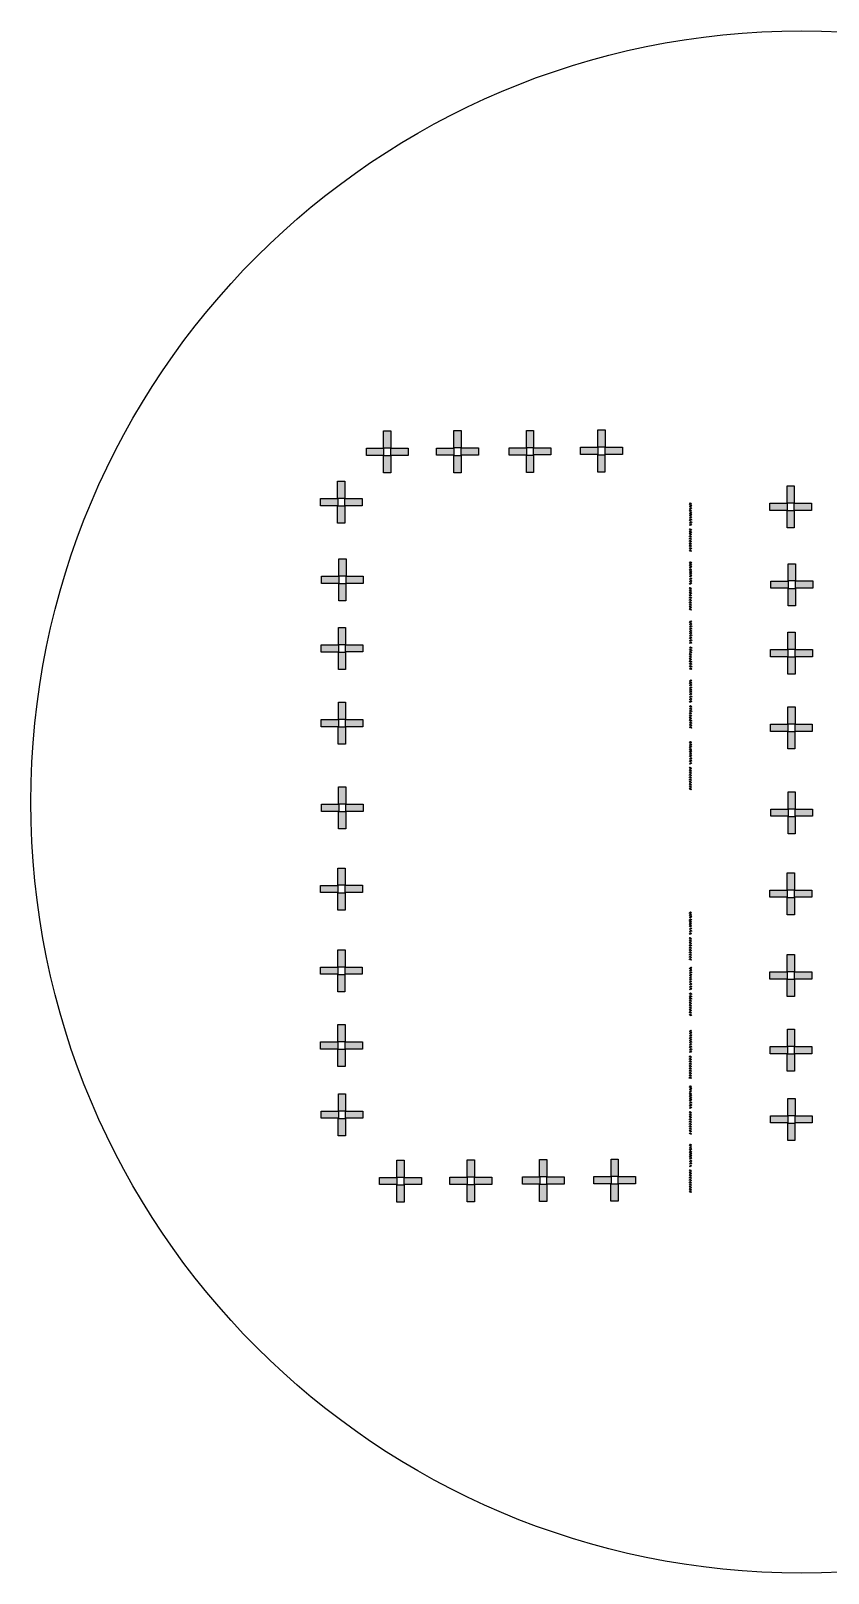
# Model space of a CAD drawing. Header units: inches. Extents: x 14.9 to 91.1, y 19.1 to 95.3.
# Drawn here: x 14.9 to 54.3, y 19.1 to 95.3 of the extents above; entities that cross this region are included whole.
import ezdxf

# ---------------------------------------------------------------- set-up
doc = ezdxf.new("R2010")
doc.units = ezdxf.units.IN
doc.header["$MEASUREMENT"] = 0

msp = doc.modelspace()

# ---------------------------------------------------------------- hatches: boundary and pattern name
h = msp.add_hatch(color=5)
h.dxf.hatch_style = 1
h.paths.add_polyline_path([(30.38, 73.055), (30.023, 73.055), (30.023, 72.199), (30.38, 72.199)])
h.paths.add_polyline_path([(31.236, 72.199), (30.38, 72.199), (30.38, 71.841), (31.236, 71.841)])
h.paths.add_polyline_path([(30.024, 72.198), (29.168, 72.198), (29.168, 71.84), (30.024, 71.84)])
h.paths.add_polyline_path([(30.378, 71.835), (30.021, 71.835), (30.021, 70.979), (30.378, 70.979)])
h.paths.add_polyline_path([(30.437, 69.212), (30.079, 69.212), (30.079, 68.356), (30.437, 68.356)])
h.paths.add_polyline_path([(30.08, 68.355), (29.225, 68.355), (29.225, 67.997), (30.08, 67.997)])
h.paths.add_polyline_path([(30.434, 67.992), (30.077, 67.992), (30.077, 67.136), (30.434, 67.136)])
h.paths.add_polyline_path([(31.292, 68.356), (30.436, 68.356), (30.436, 67.998), (31.292, 67.998)])
h.paths.add_polyline_path([(30.419, 65.83), (30.062, 65.83), (30.062, 64.974), (30.419, 64.974)])
h.paths.add_polyline_path([(30.063, 64.973), (29.207, 64.973), (29.207, 64.615), (30.063, 64.615)])
h.paths.add_polyline_path([(30.417, 64.609), (30.059, 64.609), (30.059, 63.754), (30.417, 63.754)])
h.paths.add_polyline_path([(31.275, 64.974), (30.419, 64.974), (30.419, 64.616), (31.275, 64.616)])
h.paths.add_polyline_path([(30.415, 62.138), (30.058, 62.138), (30.058, 61.282), (30.415, 61.282)])
h.paths.add_polyline_path([(30.059, 61.281), (29.203, 61.281), (29.203, 60.923), (30.059, 60.923)])
h.paths.add_polyline_path([(30.413, 60.918), (30.055, 60.918), (30.055, 60.062), (30.413, 60.062)])
h.paths.add_polyline_path([(31.271, 61.282), (30.415, 61.282), (30.415, 60.925), (31.271, 60.925)])
h.paths.add_polyline_path([(30.43, 57.947), (30.073, 57.947), (30.073, 57.091), (30.43, 57.091)])
h.paths.add_polyline_path([(30.074, 57.09), (29.218, 57.09), (29.218, 56.733), (30.074, 56.733)])
h.paths.add_polyline_path([(30.428, 56.727), (30.07, 56.727), (30.07, 55.871), (30.428, 55.871)])
h.paths.add_polyline_path([(31.286, 57.091), (30.43, 57.091), (30.43, 56.734), (31.286, 56.734)])
h.paths.add_polyline_path([(30.389, 53.943), (30.032, 53.943), (30.032, 53.087), (30.389, 53.087)])
h.paths.add_polyline_path([(30.033, 53.086), (29.177, 53.086), (29.177, 52.729), (30.033, 52.729)])
h.paths.add_polyline_path([(30.387, 52.723), (30.029, 52.723), (30.029, 51.867), (30.387, 51.867)])
h.paths.add_polyline_path([(31.245, 53.087), (30.389, 53.087), (30.389, 52.73), (31.245, 52.73)])
h.paths.add_polyline_path([(30.388, 49.905), (30.031, 49.905), (30.031, 49.049), (30.388, 49.049)])
h.paths.add_polyline_path([(30.032, 49.048), (29.176, 49.048), (29.176, 48.69), (30.032, 48.69)])
h.paths.add_polyline_path([(30.386, 48.685), (30.028, 48.685), (30.028, 47.829), (30.386, 47.829)])
h.paths.add_polyline_path([(31.243, 49.049), (30.388, 49.049), (30.388, 48.692), (31.243, 48.692)])
h.paths.add_polyline_path([(30.395, 46.207), (30.037, 46.207), (30.037, 45.351), (30.395, 45.351)])
h.paths.add_polyline_path([(30.038, 45.35), (29.183, 45.35), (29.183, 44.992), (30.038, 44.992)])
h.paths.add_polyline_path([(30.392, 44.987), (30.035, 44.987), (30.035, 44.131), (30.392, 44.131)])
h.paths.add_polyline_path([(31.25, 45.351), (30.394, 45.351), (30.394, 44.993), (31.25, 44.993)])
h.paths.add_polyline_path([(30.415, 42.792), (30.058, 42.792), (30.058, 41.936), (30.415, 41.936)])
h.paths.add_polyline_path([(30.059, 41.935), (29.203, 41.935), (29.203, 41.578), (30.059, 41.578)])
h.paths.add_polyline_path([(30.413, 41.572), (30.056, 41.572), (30.056, 40.716), (30.413, 40.716)])
h.paths.add_polyline_path([(31.271, 41.936), (30.415, 41.936), (30.415, 41.579), (31.271, 41.579)])
h.paths.add_polyline_path([(33.308, 39.514), (32.951, 39.514), (32.951, 38.658), (33.308, 38.658)])
h.paths.add_polyline_path([(32.952, 38.657), (32.096, 38.657), (32.096, 38.299), (32.952, 38.299)])
h.paths.add_polyline_path([(33.306, 38.294), (32.948, 38.294), (32.948, 37.438), (33.306, 37.438)])
h.paths.add_polyline_path([(34.163, 38.658), (33.308, 38.658), (33.308, 38.301), (34.163, 38.301)])
h.paths.add_polyline_path([(36.784, 39.525), (36.427, 39.525), (36.427, 38.67), (36.784, 38.67)])
h.paths.add_polyline_path([(36.428, 38.668), (35.572, 38.668), (35.572, 38.311), (36.428, 38.311)])
h.paths.add_polyline_path([(36.782, 38.305), (36.424, 38.305), (36.424, 37.449), (36.782, 37.449)])
h.paths.add_polyline_path([(37.64, 38.669), (36.784, 38.669), (36.784, 38.312), (37.64, 38.312)])
h.paths.add_polyline_path([(40.366, 39.536), (40.009, 39.536), (40.009, 38.68), (40.366, 38.68)])
h.paths.add_polyline_path([(40.364, 38.316), (40.006, 38.316), (40.006, 37.46), (40.364, 37.46)])
h.paths.add_polyline_path([(41.222, 38.68), (40.366, 38.68), (40.366, 38.323), (41.222, 38.323)])
h.paths.add_polyline_path([(40.01, 38.679), (39.154, 38.679), (39.154, 38.321), (40.01, 38.321)])
h.paths.add_polyline_path([(43.895, 39.558), (43.538, 39.558), (43.538, 38.702), (43.895, 38.702)])
h.paths.add_polyline_path([(43.539, 38.701), (42.683, 38.701), (42.683, 38.344), (43.539, 38.344)])
h.paths.add_polyline_path([(43.893, 38.338), (43.535, 38.338), (43.535, 37.482), (43.893, 37.482)])
h.paths.add_polyline_path([(44.751, 38.702), (43.895, 38.702), (43.895, 38.345), (44.751, 38.345)])
h.paths.add_polyline_path([(52.632, 42.559), (52.275, 42.559), (52.275, 41.703), (52.632, 41.703)])
h.paths.add_polyline_path([(52.276, 41.702), (51.42, 41.702), (51.42, 41.345), (52.276, 41.345)])
h.paths.add_polyline_path([(52.63, 41.339), (52.273, 41.339), (52.273, 40.483), (52.63, 40.483)])
h.paths.add_polyline_path([(53.488, 41.703), (52.632, 41.703), (52.632, 41.346), (53.488, 41.346)])
h.paths.add_polyline_path([(52.612, 45.974), (52.254, 45.974), (52.254, 45.118), (52.612, 45.118)])
h.paths.add_polyline_path([(52.609, 44.754), (52.252, 44.754), (52.252, 43.898), (52.609, 43.898)])
h.paths.add_polyline_path([(53.467, 45.118), (52.611, 45.118), (52.611, 44.761), (53.467, 44.761)])
h.paths.add_polyline_path([(52.255, 45.117), (51.4, 45.117), (51.4, 44.759), (52.255, 44.759)])
h.paths.add_polyline_path([(52.605, 49.672), (52.248, 49.672), (52.248, 48.816), (52.605, 48.816)])
h.paths.add_polyline_path([(52.603, 48.452), (52.245, 48.452), (52.245, 47.596), (52.603, 47.596)])
h.paths.add_polyline_path([(52.249, 48.815), (51.393, 48.815), (51.393, 48.458), (52.249, 48.458)])
h.paths.add_polyline_path([(53.46, 48.816), (52.605, 48.816), (52.605, 48.459), (53.46, 48.459)])
h.paths.add_polyline_path([(52.606, 53.71), (52.249, 53.71), (52.249, 52.854), (52.606, 52.854)])
h.paths.add_polyline_path([(52.604, 52.49), (52.246, 52.49), (52.246, 51.634), (52.604, 51.634)])
h.paths.add_polyline_path([(52.25, 52.853), (51.394, 52.853), (51.394, 52.496), (52.25, 52.496)])
h.paths.add_polyline_path([(53.462, 52.854), (52.606, 52.854), (52.606, 52.497), (53.462, 52.497)])
h.paths.add_polyline_path([(52.647, 57.714), (52.29, 57.714), (52.29, 56.858), (52.647, 56.858)])
h.paths.add_polyline_path([(52.645, 56.494), (52.287, 56.494), (52.287, 55.638), (52.645, 55.638)])
h.paths.add_polyline_path([(52.291, 56.857), (51.435, 56.857), (51.435, 56.5), (52.291, 56.5)])
h.paths.add_polyline_path([(53.503, 56.858), (52.647, 56.858), (52.647, 56.501), (53.503, 56.501)])
h.paths.add_polyline_path([(52.632, 61.905), (52.275, 61.905), (52.275, 61.049), (52.632, 61.049)])
h.paths.add_polyline_path([(52.63, 60.685), (52.272, 60.685), (52.272, 59.829), (52.63, 59.829)])
h.paths.add_polyline_path([(52.276, 61.048), (51.42, 61.048), (51.42, 60.691), (52.276, 60.691)])
h.paths.add_polyline_path([(53.488, 61.049), (52.632, 61.049), (52.632, 60.692), (53.488, 60.692)])
h.paths.add_polyline_path([(52.636, 65.597), (52.279, 65.597), (52.279, 64.741), (52.636, 64.741)])
h.paths.add_polyline_path([(52.634, 64.377), (52.276, 64.377), (52.276, 63.521), (52.634, 63.521)])
h.paths.add_polyline_path([(52.28, 64.74), (51.424, 64.74), (51.424, 64.382), (52.28, 64.382)])
h.paths.add_polyline_path([(53.492, 64.741), (52.636, 64.741), (52.636, 64.383), (53.492, 64.383)])
h.paths.add_polyline_path([(52.654, 68.979), (52.296, 68.979), (52.296, 68.123), (52.654, 68.123)])
h.paths.add_polyline_path([(52.297, 68.122), (51.442, 68.122), (51.442, 67.764), (52.297, 67.764)])
h.paths.add_polyline_path([(52.651, 67.759), (52.294, 67.759), (52.294, 66.903), (52.651, 66.903)])
h.paths.add_polyline_path([(53.509, 68.123), (52.653, 68.123), (52.653, 67.765), (53.509, 67.765)])
h.paths.add_polyline_path([(52.597, 72.822), (52.24, 72.822), (52.24, 71.966), (52.597, 71.966)])
h.paths.add_polyline_path([(52.241, 71.965), (51.385, 71.965), (51.385, 71.607), (52.241, 71.607)])
h.paths.add_polyline_path([(52.595, 71.602), (52.238, 71.602), (52.238, 70.746), (52.595, 70.746)])
h.paths.add_polyline_path([(53.453, 71.966), (52.597, 71.966), (52.597, 71.608), (53.453, 71.608)])
h.paths.add_polyline_path([(43.24, 75.584), (42.883, 75.584), (42.883, 74.728), (43.24, 74.728)])
h.paths.add_polyline_path([(42.884, 74.727), (42.028, 74.727), (42.028, 74.369), (42.884, 74.369)])
h.paths.add_polyline_path([(43.238, 74.364), (42.88, 74.364), (42.88, 73.508), (43.238, 73.508)])
h.paths.add_polyline_path([(44.096, 74.728), (43.24, 74.728), (43.24, 74.371), (44.096, 74.371)])
h.paths.add_polyline_path([(39.711, 75.562), (39.354, 75.562), (39.354, 74.706), (39.711, 74.706)])
h.paths.add_polyline_path([(39.355, 74.705), (38.499, 74.705), (38.499, 74.347), (39.355, 74.347)])
h.paths.add_polyline_path([(39.709, 74.342), (39.351, 74.342), (39.351, 73.486), (39.709, 73.486)])
h.paths.add_polyline_path([(40.567, 74.706), (39.711, 74.706), (39.711, 74.349), (40.567, 74.349)])
h.paths.add_polyline_path([(36.129, 75.551), (35.772, 75.551), (35.772, 74.695), (36.129, 74.695)])
h.paths.add_polyline_path([(35.773, 74.694), (34.917, 74.694), (34.917, 74.337), (35.773, 74.337)])
h.paths.add_polyline_path([(36.127, 74.331), (35.769, 74.331), (35.769, 73.475), (36.127, 73.475)])
h.paths.add_polyline_path([(36.985, 74.695), (36.129, 74.695), (36.129, 74.338), (36.985, 74.338)])
h.paths.add_polyline_path([(32.653, 75.54), (32.296, 75.54), (32.296, 74.684), (32.653, 74.684)])
h.paths.add_polyline_path([(32.297, 74.683), (31.441, 74.683), (31.441, 74.325), (32.297, 74.325)])
h.paths.add_polyline_path([(32.651, 74.32), (32.293, 74.32), (32.293, 73.464), (32.651, 73.464)])
h.paths.add_polyline_path([(33.509, 74.684), (32.653, 74.684), (32.653, 74.326), (33.509, 74.326)])

# ---------------------------------------------------------------- linework, layer by layer
for points in [[(32.296, 75.54), (32.653, 75.54), (32.653, 74.684), (32.296, 74.684)], [(35.772, 75.551), (36.129, 75.551), (36.129, 74.695), (35.772, 74.695)], [(39.354, 75.562), (39.711, 75.562), (39.711, 74.706), (39.354, 74.706)], [(42.883, 75.584), (43.24, 75.584), (43.24, 74.728), (42.883, 74.728)], [(31.441, 74.325), (31.441, 74.683), (32.297, 74.683), (32.297, 74.325)], [(32.653, 74.326), (32.653, 74.684), (33.509, 74.684), (33.509, 74.326)], [(34.917, 74.337), (34.917, 74.694), (35.773, 74.694), (35.773, 74.337)], [(36.129, 74.338), (36.129, 74.695), (36.985, 74.695), (36.985, 74.338)], [(38.499, 74.347), (38.499, 74.705), (39.355, 74.705), (39.355, 74.347)], [(39.711, 74.349), (39.711, 74.706), (40.567, 74.706), (40.567, 74.349)], [(42.028, 74.369), (42.028, 74.727), (42.884, 74.727), (42.884, 74.369)], [(43.24, 74.371), (43.24, 74.728), (44.096, 74.728), (44.096, 74.371)], [(32.293, 74.32), (32.651, 74.32), (32.651, 73.464), (32.293, 73.464)], [(35.769, 74.331), (36.127, 74.331), (36.127, 73.475), (35.769, 73.475)], [(39.351, 74.342), (39.709, 74.342), (39.709, 73.486), (39.351, 73.486)], [(42.88, 74.364), (43.238, 74.364), (43.238, 73.508), (42.88, 73.508)], [(30.023, 73.055), (30.38, 73.055), (30.38, 72.199), (30.023, 72.199)], [(52.24, 72.822), (52.597, 72.822), (52.597, 71.966), (52.24, 71.966)], [(29.168, 71.84), (29.168, 72.198), (30.024, 72.198), (30.024, 71.84)], [(30.021, 71.835), (30.378, 71.835), (30.378, 70.979), (30.021, 70.979)], [(30.38, 71.841), (30.38, 72.199), (31.236, 72.199), (31.236, 71.841)], [(47.408, 71.91), (47.471, 71.978), (47.491, 71.959), (47.428, 71.891)], [(47.409, 71.568), (47.472, 71.636), (47.492, 71.617), (47.429, 71.549)], [(47.411, 71.801), (47.474, 71.868), (47.494, 71.85), (47.431, 71.782)], [(47.412, 71.691), (47.475, 71.759), (47.495, 71.74), (47.432, 71.673)], [(47.471, 71.978), (47.517, 71.934), (47.499, 71.915), (47.453, 71.958)], [(47.472, 71.636), (47.519, 71.592), (47.5, 71.573), (47.454, 71.616)], [(47.474, 71.868), (47.52, 71.825), (47.502, 71.805), (47.456, 71.849)], [(47.475, 71.759), (47.522, 71.716), (47.503, 71.696), (47.457, 71.739)], [(51.385, 71.607), (51.385, 71.965), (52.241, 71.965), (52.241, 71.607)], [(52.597, 71.608), (52.597, 71.966), (53.453, 71.966), (53.453, 71.608)], [(47.41, 71.462), (47.474, 71.529), (47.494, 71.511), (47.43, 71.443)], [(47.41, 71.462), (47.474, 71.529), (47.494, 71.511), (47.43, 71.443)], [(47.411, 71.359), (47.474, 71.426), (47.494, 71.408), (47.431, 71.34)], [(47.411, 71.247), (47.474, 71.315), (47.494, 71.296), (47.431, 71.229)], [(47.411, 70.879), (47.474, 70.947), (47.494, 70.928), (47.431, 70.861)], [(47.415, 71.12), (47.478, 71.188), (47.498, 71.169), (47.435, 71.102)], [(47.416, 71), (47.479, 71.068), (47.499, 71.049), (47.436, 70.981)], [(47.474, 71.529), (47.52, 71.486), (47.502, 71.466), (47.455, 71.51)], [(47.474, 71.426), (47.521, 71.383), (47.503, 71.363), (47.456, 71.407)], [(47.474, 71.315), (47.52, 71.272), (47.502, 71.252), (47.456, 71.296)], [(47.474, 70.947), (47.52, 70.904), (47.502, 70.884), (47.456, 70.927)], [(47.478, 71.188), (47.525, 71.145), (47.506, 71.125), (47.46, 71.169)], [(47.479, 71.068), (47.526, 71.024), (47.508, 71.005), (47.461, 71.048)], [(52.238, 71.602), (52.595, 71.602), (52.595, 70.746), (52.238, 70.746)], [(47.405, 70.32), (47.45, 70.368), (47.47, 70.349), (47.425, 70.301)], [(47.405, 70.203), (47.45, 70.251), (47.47, 70.232), (47.425, 70.184)], [(47.405, 70.085), (47.45, 70.133), (47.47, 70.115), (47.425, 70.067)], [(47.41, 70.659), (47.455, 70.707), (47.475, 70.688), (47.43, 70.64)], [(47.41, 70.543), (47.455, 70.591), (47.475, 70.573), (47.43, 70.525)], [(47.41, 70.433), (47.455, 70.481), (47.475, 70.463), (47.43, 70.414)], [(47.45, 70.368), (47.517, 70.305), (47.499, 70.286), (47.432, 70.348)], [(47.45, 70.251), (47.517, 70.188), (47.499, 70.169), (47.432, 70.231)], [(47.45, 70.133), (47.517, 70.071), (47.498, 70.052), (47.432, 70.114)], [(47.455, 70.481), (47.521, 70.419), (47.503, 70.399), (47.436, 70.462)], [(47.455, 70.707), (47.522, 70.645), (47.503, 70.625), (47.437, 70.687)], [(47.455, 70.591), (47.522, 70.529), (47.504, 70.509), (47.437, 70.572)], [(47.407, 69.97), (47.452, 70.018), (47.472, 69.999), (47.427, 69.951)], [(47.407, 69.854), (47.452, 69.902), (47.472, 69.883), (47.427, 69.835)], [(47.408, 69.62), (47.453, 69.668), (47.473, 69.649), (47.428, 69.601)], [(47.409, 69.737), (47.454, 69.785), (47.474, 69.766), (47.429, 69.718)], [(47.452, 70.018), (47.519, 69.955), (47.501, 69.936), (47.434, 69.998)], [(47.452, 69.902), (47.519, 69.839), (47.501, 69.82), (47.434, 69.882)], [(47.454, 69.785), (47.52, 69.723), (47.502, 69.703), (47.435, 69.766)], [(47.453, 69.668), (47.52, 69.605), (47.501, 69.586), (47.435, 69.648)], [(30.079, 69.212), (30.437, 69.212), (30.437, 68.356), (30.079, 68.356)], [(47.408, 69.005), (47.471, 69.073), (47.491, 69.055), (47.428, 68.987)], [(47.409, 68.663), (47.472, 68.731), (47.492, 68.713), (47.429, 68.645)], [(47.41, 68.557), (47.474, 68.625), (47.494, 68.606), (47.43, 68.539)], [(47.41, 68.557), (47.474, 68.625), (47.494, 68.606), (47.43, 68.539)], [(47.411, 68.896), (47.474, 68.964), (47.494, 68.945), (47.431, 68.878)], [(47.412, 68.787), (47.475, 68.855), (47.495, 68.836), (47.432, 68.768)], [(47.471, 69.073), (47.518, 69.03), (47.499, 69.01), (47.453, 69.054)], [(47.472, 68.731), (47.519, 68.688), (47.5, 68.668), (47.454, 68.712)], [(47.474, 68.625), (47.52, 68.582), (47.502, 68.562), (47.455, 68.605)], [(47.474, 68.964), (47.521, 68.921), (47.502, 68.901), (47.456, 68.944)], [(47.475, 68.855), (47.522, 68.811), (47.503, 68.792), (47.457, 68.835)], [(52.296, 68.979), (52.654, 68.979), (52.654, 68.123), (52.296, 68.123)], [(29.225, 67.997), (29.225, 68.355), (30.08, 68.355), (30.08, 67.997)], [(30.077, 67.992), (30.434, 67.992), (30.434, 67.136), (30.077, 67.136)], [(30.436, 67.998), (30.436, 68.356), (31.292, 68.356), (31.292, 67.998)], [(47.411, 68.454), (47.475, 68.522), (47.495, 68.503), (47.431, 68.436)], [(47.411, 68.343), (47.474, 68.411), (47.494, 68.392), (47.431, 68.324)], [(47.411, 67.975), (47.474, 68.043), (47.494, 68.024), (47.431, 67.956)], [(47.415, 68.216), (47.478, 68.284), (47.498, 68.265), (47.435, 68.197)], [(47.416, 68.096), (47.48, 68.164), (47.5, 68.145), (47.436, 68.077)], [(47.475, 68.522), (47.521, 68.479), (47.503, 68.459), (47.456, 68.502)], [(47.474, 68.411), (47.521, 68.367), (47.502, 68.348), (47.456, 68.391)], [(47.474, 68.043), (47.521, 67.999), (47.502, 67.98), (47.456, 68.023)], [(47.478, 68.284), (47.525, 68.24), (47.506, 68.221), (47.46, 68.264)], [(47.48, 68.164), (47.526, 68.12), (47.508, 68.101), (47.461, 68.144)], [(51.442, 67.764), (51.442, 68.122), (52.297, 68.122), (52.297, 67.764)], [(52.653, 67.765), (52.653, 68.123), (53.509, 68.123), (53.509, 67.765)], [(47.405, 67.181), (47.45, 67.229), (47.47, 67.21), (47.425, 67.162)], [(47.406, 67.415), (47.451, 67.463), (47.47, 67.445), (47.425, 67.397)], [(47.406, 67.298), (47.451, 67.346), (47.471, 67.328), (47.426, 67.28)], [(47.407, 67.065), (47.452, 67.113), (47.472, 67.095), (47.427, 67.047)], [(47.41, 67.755), (47.455, 67.803), (47.475, 67.784), (47.43, 67.736)], [(47.41, 67.639), (47.455, 67.687), (47.475, 67.668), (47.43, 67.62)], [(47.41, 67.529), (47.455, 67.577), (47.475, 67.558), (47.43, 67.51)], [(47.451, 67.463), (47.517, 67.401), (47.499, 67.382), (47.432, 67.444)], [(47.451, 67.346), (47.517, 67.284), (47.499, 67.264), (47.432, 67.327)], [(47.45, 67.229), (47.517, 67.167), (47.498, 67.147), (47.432, 67.21)], [(47.452, 67.113), (47.519, 67.051), (47.501, 67.031), (47.434, 67.094)], [(47.455, 67.803), (47.522, 67.74), (47.504, 67.721), (47.437, 67.783)], [(47.455, 67.687), (47.522, 67.625), (47.504, 67.605), (47.437, 67.667)], [(47.455, 67.577), (47.522, 67.515), (47.503, 67.495), (47.437, 67.557)], [(52.294, 67.759), (52.651, 67.759), (52.651, 66.903), (52.294, 66.903)], [(47.408, 66.949), (47.453, 66.997), (47.473, 66.979), (47.428, 66.931)], [(47.408, 66.715), (47.453, 66.764), (47.473, 66.745), (47.428, 66.697)], [(47.409, 66.833), (47.454, 66.881), (47.474, 66.862), (47.429, 66.814)], [(47.453, 66.997), (47.519, 66.935), (47.501, 66.915), (47.434, 66.978)], [(47.454, 66.881), (47.52, 66.818), (47.502, 66.799), (47.435, 66.861)], [(47.453, 66.764), (47.52, 66.701), (47.502, 66.682), (47.435, 66.744)], [(30.062, 65.83), (30.419, 65.83), (30.419, 64.974), (30.062, 64.974)], [(47.413, 66.08), (47.476, 66.148), (47.496, 66.129), (47.433, 66.061)], [(47.414, 65.738), (47.477, 65.806), (47.497, 65.787), (47.434, 65.719)], [(47.415, 65.632), (47.479, 65.7), (47.499, 65.681), (47.435, 65.613)], [(47.415, 65.632), (47.479, 65.7), (47.499, 65.681), (47.435, 65.613)], [(47.416, 65.971), (47.479, 66.039), (47.499, 66.02), (47.436, 65.952)], [(47.416, 65.529), (47.479, 65.597), (47.499, 65.578), (47.436, 65.51)], [(47.417, 65.861), (47.48, 65.929), (47.5, 65.911), (47.437, 65.843)], [(47.476, 66.148), (47.522, 66.104), (47.504, 66.085), (47.458, 66.128)], [(47.477, 65.806), (47.524, 65.762), (47.505, 65.743), (47.459, 65.786)], [(47.479, 65.7), (47.525, 65.656), (47.507, 65.637), (47.46, 65.68)], [(47.479, 66.039), (47.525, 65.995), (47.507, 65.976), (47.461, 66.019)], [(47.479, 65.597), (47.526, 65.553), (47.508, 65.534), (47.461, 65.577)], [(47.48, 65.929), (47.527, 65.886), (47.508, 65.866), (47.462, 65.91)], [(52.279, 65.597), (52.636, 65.597), (52.636, 64.741), (52.279, 64.741)], [(29.207, 64.615), (29.207, 64.973), (30.063, 64.973), (30.063, 64.615)], [(30.419, 64.616), (30.419, 64.974), (31.275, 64.974), (31.275, 64.616)], [(47.415, 64.829), (47.46, 64.877), (47.48, 64.859), (47.435, 64.811)], [(47.416, 65.418), (47.479, 65.485), (47.499, 65.467), (47.436, 65.399)], [(47.416, 65.049), (47.479, 65.117), (47.499, 65.099), (47.436, 65.031)], [(47.42, 65.291), (47.483, 65.358), (47.503, 65.34), (47.44, 65.272)], [(47.421, 65.17), (47.484, 65.238), (47.504, 65.22), (47.441, 65.152)], [(47.46, 64.877), (47.527, 64.815), (47.508, 64.795), (47.442, 64.858)], [(47.479, 65.485), (47.526, 65.442), (47.507, 65.422), (47.461, 65.466)], [(47.479, 65.117), (47.525, 65.074), (47.507, 65.054), (47.461, 65.098)], [(47.483, 65.358), (47.53, 65.315), (47.511, 65.295), (47.465, 65.339)], [(47.484, 65.238), (47.531, 65.195), (47.513, 65.175), (47.466, 65.219)], [(30.059, 64.609), (30.417, 64.609), (30.417, 63.754), (30.059, 63.754)], [(47.41, 64.49), (47.455, 64.538), (47.475, 64.519), (47.43, 64.471)], [(47.41, 64.373), (47.456, 64.421), (47.475, 64.402), (47.43, 64.354)], [(47.41, 64.256), (47.455, 64.304), (47.475, 64.285), (47.43, 64.237)], [(47.412, 64.14), (47.457, 64.188), (47.477, 64.169), (47.432, 64.121)], [(47.412, 64.024), (47.458, 64.072), (47.477, 64.053), (47.432, 64.005)], [(47.415, 64.714), (47.46, 64.762), (47.48, 64.743), (47.435, 64.695)], [(47.415, 64.603), (47.46, 64.652), (47.48, 64.633), (47.435, 64.585)], [(47.455, 64.538), (47.522, 64.476), (47.504, 64.456), (47.437, 64.519)], [(47.456, 64.421), (47.522, 64.359), (47.504, 64.339), (47.437, 64.401)], [(47.455, 64.304), (47.522, 64.241), (47.503, 64.222), (47.437, 64.284)], [(47.457, 64.188), (47.524, 64.126), (47.506, 64.106), (47.439, 64.168)], [(47.458, 64.072), (47.524, 64.01), (47.506, 63.99), (47.439, 64.052)], [(47.46, 64.652), (47.526, 64.589), (47.508, 64.57), (47.441, 64.632)], [(47.46, 64.762), (47.527, 64.699), (47.509, 64.68), (47.442, 64.742)], [(51.424, 64.382), (51.424, 64.74), (52.28, 64.74), (52.28, 64.382)], [(52.276, 64.377), (52.634, 64.377), (52.634, 63.521), (52.276, 63.521)], [(52.636, 64.383), (52.636, 64.741), (53.492, 64.741), (53.492, 64.383)], [(47.413, 63.79), (47.458, 63.838), (47.478, 63.819), (47.433, 63.771)], [(47.414, 63.907), (47.459, 63.955), (47.479, 63.937), (47.434, 63.889)], [(47.459, 63.955), (47.525, 63.893), (47.507, 63.873), (47.44, 63.936)], [(47.458, 63.838), (47.525, 63.776), (47.506, 63.756), (47.44, 63.819)], [(47.413, 63.176), (47.476, 63.244), (47.496, 63.225), (47.433, 63.157)], [(47.414, 62.834), (47.477, 62.902), (47.497, 62.883), (47.434, 62.815)], [(47.415, 62.727), (47.479, 62.795), (47.499, 62.777), (47.435, 62.709)], [(47.415, 62.727), (47.479, 62.795), (47.499, 62.777), (47.435, 62.709)], [(47.416, 63.066), (47.479, 63.134), (47.499, 63.116), (47.436, 63.048)], [(47.416, 62.625), (47.48, 62.692), (47.5, 62.674), (47.436, 62.606)], [(47.416, 62.513), (47.479, 62.581), (47.499, 62.562), (47.436, 62.495)], [(47.417, 62.957), (47.48, 63.025), (47.5, 63.006), (47.437, 62.938)], [(47.476, 63.244), (47.523, 63.2), (47.504, 63.181), (47.458, 63.224)], [(47.477, 62.902), (47.524, 62.858), (47.505, 62.839), (47.459, 62.882)], [(47.479, 62.795), (47.525, 62.752), (47.507, 62.732), (47.46, 62.776)], [(47.479, 63.134), (47.526, 63.091), (47.507, 63.071), (47.461, 63.115)], [(47.48, 62.692), (47.526, 62.649), (47.508, 62.629), (47.461, 62.673)], [(47.479, 62.581), (47.526, 62.538), (47.507, 62.518), (47.461, 62.562)], [(47.48, 63.025), (47.527, 62.981), (47.508, 62.962), (47.462, 63.005)], [(30.058, 62.138), (30.415, 62.138), (30.415, 61.282), (30.058, 61.282)], [(47.415, 61.925), (47.46, 61.973), (47.48, 61.954), (47.435, 61.906)], [(47.415, 61.809), (47.46, 61.857), (47.48, 61.839), (47.435, 61.791)], [(47.415, 61.699), (47.46, 61.747), (47.48, 61.729), (47.435, 61.68)], [(47.416, 62.145), (47.479, 62.213), (47.499, 62.194), (47.436, 62.126)], [(47.42, 62.386), (47.483, 62.454), (47.503, 62.435), (47.44, 62.368)], [(47.421, 62.266), (47.485, 62.334), (47.505, 62.315), (47.441, 62.247)], [(47.46, 61.973), (47.527, 61.911), (47.509, 61.891), (47.442, 61.953)], [(47.46, 61.857), (47.527, 61.795), (47.509, 61.775), (47.442, 61.838)], [(47.46, 61.747), (47.527, 61.685), (47.508, 61.665), (47.442, 61.728)], [(47.479, 62.213), (47.526, 62.169), (47.507, 62.15), (47.461, 62.193)], [(47.483, 62.454), (47.53, 62.411), (47.511, 62.391), (47.465, 62.434)], [(47.485, 62.334), (47.531, 62.29), (47.513, 62.271), (47.466, 62.314)], [(52.275, 61.905), (52.632, 61.905), (52.632, 61.049), (52.275, 61.049)], [(29.203, 60.923), (29.203, 61.281), (30.059, 61.281), (30.059, 60.923)], [(30.415, 60.925), (30.415, 61.282), (31.271, 61.282), (31.271, 60.925)], [(47.41, 61.351), (47.455, 61.399), (47.475, 61.381), (47.43, 61.333)], [(47.411, 61.586), (47.456, 61.634), (47.476, 61.615), (47.43, 61.567)], [(47.411, 61.469), (47.456, 61.517), (47.476, 61.498), (47.431, 61.45)], [(47.412, 61.236), (47.457, 61.284), (47.477, 61.265), (47.432, 61.217)], [(47.413, 61.12), (47.458, 61.168), (47.478, 61.149), (47.433, 61.101)], [(47.414, 61.003), (47.459, 61.051), (47.479, 61.032), (47.434, 60.984)], [(47.456, 61.634), (47.522, 61.571), (47.504, 61.552), (47.437, 61.614)], [(47.456, 61.517), (47.522, 61.454), (47.504, 61.435), (47.437, 61.497)], [(47.455, 61.399), (47.522, 61.337), (47.503, 61.317), (47.437, 61.38)], [(47.457, 61.284), (47.524, 61.221), (47.506, 61.202), (47.439, 61.264)], [(47.458, 61.168), (47.524, 61.105), (47.506, 61.086), (47.439, 61.148)], [(47.459, 61.051), (47.525, 60.989), (47.507, 60.969), (47.44, 61.031)], [(51.42, 60.691), (51.42, 61.048), (52.276, 61.048), (52.276, 60.691)], [(52.632, 60.692), (52.632, 61.049), (53.488, 61.049), (53.488, 60.692)], [(30.055, 60.918), (30.413, 60.918), (30.413, 60.062), (30.055, 60.062)], [(47.413, 60.886), (47.458, 60.934), (47.478, 60.915), (47.433, 60.867)], [(47.458, 60.934), (47.525, 60.871), (47.507, 60.852), (47.44, 60.914)], [(52.272, 60.685), (52.63, 60.685), (52.63, 59.829), (52.272, 59.829)], [(47.409, 60.123), (47.472, 60.191), (47.492, 60.173), (47.428, 60.105)], [(47.41, 59.781), (47.473, 59.849), (47.493, 59.831), (47.43, 59.763)], [(47.411, 59.675), (47.475, 59.743), (47.494, 59.724), (47.431, 59.657)], [(47.411, 59.675), (47.475, 59.743), (47.494, 59.724), (47.431, 59.657)], [(47.412, 60.014), (47.475, 60.082), (47.495, 60.063), (47.432, 59.996)], [(47.412, 59.572), (47.475, 59.64), (47.495, 59.621), (47.432, 59.554)], [(47.412, 59.461), (47.475, 59.529), (47.495, 59.51), (47.432, 59.442)], [(47.413, 59.905), (47.476, 59.973), (47.496, 59.954), (47.433, 59.886)], [(47.472, 60.191), (47.518, 60.148), (47.5, 60.128), (47.454, 60.172)], [(47.473, 59.849), (47.519, 59.806), (47.501, 59.786), (47.455, 59.83)], [(47.475, 59.743), (47.521, 59.7), (47.503, 59.68), (47.456, 59.723)], [(47.475, 60.082), (47.521, 60.039), (47.503, 60.019), (47.457, 60.062)], [(47.475, 59.64), (47.522, 59.597), (47.503, 59.577), (47.457, 59.62)], [(47.475, 59.529), (47.521, 59.485), (47.503, 59.466), (47.457, 59.509)], [(47.476, 59.973), (47.522, 59.929), (47.504, 59.91), (47.458, 59.953)], [(47.411, 58.873), (47.456, 58.921), (47.476, 58.902), (47.431, 58.854)], [(47.411, 58.757), (47.456, 58.805), (47.476, 58.786), (47.431, 58.738)], [(47.411, 58.647), (47.456, 58.695), (47.476, 58.676), (47.431, 58.628)], [(47.412, 59.093), (47.475, 59.161), (47.495, 59.142), (47.432, 59.074)], [(47.416, 59.334), (47.479, 59.402), (47.499, 59.383), (47.436, 59.315)], [(47.417, 59.214), (47.48, 59.282), (47.5, 59.263), (47.437, 59.195)], [(47.456, 58.695), (47.522, 58.633), (47.504, 58.613), (47.437, 58.675)], [(47.456, 58.921), (47.523, 58.858), (47.504, 58.839), (47.438, 58.901)], [(47.456, 58.805), (47.523, 58.743), (47.504, 58.723), (47.438, 58.785)], [(47.475, 59.161), (47.521, 59.117), (47.503, 59.098), (47.457, 59.141)], [(47.479, 59.402), (47.526, 59.358), (47.507, 59.339), (47.461, 59.382)], [(47.48, 59.282), (47.527, 59.238), (47.508, 59.219), (47.462, 59.262)], [(30.073, 57.947), (30.43, 57.947), (30.43, 57.091), (30.073, 57.091)], [(47.406, 58.533), (47.451, 58.581), (47.471, 58.563), (47.426, 58.515)], [(47.406, 58.416), (47.451, 58.464), (47.471, 58.446), (47.426, 58.398)], [(47.406, 58.299), (47.451, 58.347), (47.471, 58.328), (47.426, 58.28)], [(47.408, 58.183), (47.453, 58.231), (47.473, 58.213), (47.428, 58.165)], [(47.408, 58.067), (47.453, 58.115), (47.473, 58.097), (47.428, 58.049)], [(47.409, 57.951), (47.455, 57.999), (47.474, 57.98), (47.429, 57.932)], [(47.451, 58.581), (47.518, 58.519), (47.5, 58.5), (47.433, 58.562)], [(47.451, 58.464), (47.518, 58.402), (47.5, 58.382), (47.433, 58.445)], [(47.451, 58.347), (47.517, 58.285), (47.499, 58.265), (47.433, 58.328)], [(47.453, 58.231), (47.52, 58.169), (47.501, 58.149), (47.435, 58.212)], [(47.453, 58.115), (47.52, 58.053), (47.502, 58.033), (47.435, 58.096)], [(47.455, 57.999), (47.521, 57.936), (47.503, 57.917), (47.436, 57.979)], [(47.409, 57.833), (47.454, 57.881), (47.474, 57.863), (47.429, 57.815)], [(47.454, 57.881), (47.521, 57.819), (47.502, 57.8), (47.436, 57.862)], [(52.29, 57.714), (52.647, 57.714), (52.647, 56.858), (52.29, 56.858)], [(29.218, 56.733), (29.218, 57.09), (30.074, 57.09), (30.074, 56.733)], [(30.07, 56.727), (30.428, 56.727), (30.428, 55.871), (30.07, 55.871)], [(30.43, 56.734), (30.43, 57.091), (31.286, 57.091), (31.286, 56.734)], [(51.435, 56.5), (51.435, 56.857), (52.291, 56.857), (52.291, 56.5)], [(52.287, 56.494), (52.645, 56.494), (52.645, 55.638), (52.287, 55.638)], [(52.647, 56.501), (52.647, 56.858), (53.503, 56.858), (53.503, 56.501)], [(30.032, 53.943), (30.389, 53.943), (30.389, 53.087), (30.032, 53.087)], [(30.032, 53.943), (30.389, 53.943), (30.389, 53.087), (30.032, 53.087)], [(52.249, 53.71), (52.606, 53.71), (52.606, 52.854), (52.249, 52.854)], [(52.249, 53.71), (52.606, 53.71), (52.606, 52.854), (52.249, 52.854)], [(29.177, 52.729), (29.177, 53.086), (30.033, 53.086), (30.033, 52.729)], [(29.177, 52.729), (29.177, 53.086), (30.033, 53.086), (30.033, 52.729)], [(30.029, 52.723), (30.387, 52.723), (30.387, 51.867), (30.029, 51.867)], [(30.029, 52.723), (30.387, 52.723), (30.387, 51.867), (30.029, 51.867)], [(30.389, 52.73), (30.389, 53.087), (31.245, 53.087), (31.245, 52.73)], [(30.389, 52.73), (30.389, 53.087), (31.245, 53.087), (31.245, 52.73)], [(51.394, 52.496), (51.394, 52.853), (52.25, 52.853), (52.25, 52.496)], [(51.394, 52.496), (51.394, 52.853), (52.25, 52.853), (52.25, 52.496)], [(52.606, 52.497), (52.606, 52.854), (53.462, 52.854), (53.462, 52.497)], [(52.606, 52.497), (52.606, 52.854), (53.462, 52.854), (53.462, 52.497)], [(52.246, 52.49), (52.604, 52.49), (52.604, 51.634), (52.246, 51.634)], [(52.246, 52.49), (52.604, 52.49), (52.604, 51.634), (52.246, 51.634)], [(47.406, 51.711), (47.469, 51.779), (47.489, 51.76), (47.426, 51.693)], [(47.407, 51.369), (47.471, 51.437), (47.49, 51.418), (47.427, 51.351)], [(47.409, 51.602), (47.472, 51.67), (47.492, 51.651), (47.429, 51.583)], [(47.409, 51.263), (47.472, 51.331), (47.492, 51.312), (47.428, 51.244)], [(47.409, 51.263), (47.472, 51.331), (47.492, 51.312), (47.428, 51.244)], [(47.409, 51.16), (47.473, 51.228), (47.493, 51.209), (47.429, 51.141)], [(47.409, 51.049), (47.472, 51.117), (47.492, 51.098), (47.429, 51.03)], [(47.41, 51.493), (47.474, 51.56), (47.493, 51.542), (47.43, 51.474)], [(47.469, 51.779), (47.516, 51.736), (47.497, 51.716), (47.451, 51.759)], [(47.471, 51.437), (47.517, 51.394), (47.499, 51.374), (47.452, 51.417)], [(47.472, 51.67), (47.519, 51.626), (47.5, 51.607), (47.454, 51.65)], [(47.472, 51.331), (47.518, 51.287), (47.5, 51.268), (47.454, 51.311)], [(47.473, 51.228), (47.519, 51.184), (47.501, 51.165), (47.454, 51.208)], [(47.472, 51.117), (47.519, 51.073), (47.5, 51.054), (47.454, 51.097)], [(47.474, 51.56), (47.52, 51.517), (47.502, 51.497), (47.455, 51.541)], [(47.408, 50.46), (47.453, 50.508), (47.473, 50.49), (47.428, 50.442)], [(47.409, 50.681), (47.472, 50.748), (47.492, 50.73), (47.429, 50.662)], [(47.409, 50.345), (47.454, 50.393), (47.474, 50.374), (47.429, 50.326)], [(47.413, 50.922), (47.477, 50.99), (47.497, 50.971), (47.433, 50.903)], [(47.414, 50.802), (47.478, 50.869), (47.498, 50.851), (47.434, 50.783)], [(47.453, 50.508), (47.52, 50.446), (47.502, 50.427), (47.435, 50.489)], [(47.454, 50.393), (47.52, 50.33), (47.502, 50.311), (47.435, 50.373)], [(47.472, 50.748), (47.519, 50.705), (47.5, 50.685), (47.454, 50.729)], [(47.477, 50.99), (47.523, 50.946), (47.505, 50.927), (47.458, 50.97)], [(47.478, 50.869), (47.524, 50.826), (47.506, 50.806), (47.459, 50.85)], [(30.031, 49.905), (30.388, 49.905), (30.388, 49.049), (30.031, 49.049)], [(47.403, 49.887), (47.448, 49.935), (47.468, 49.916), (47.423, 49.868)], [(47.404, 50.121), (47.449, 50.169), (47.469, 50.151), (47.424, 50.103)], [(47.404, 50.004), (47.449, 50.052), (47.469, 50.033), (47.424, 49.985)], [(47.406, 49.771), (47.451, 49.819), (47.471, 49.8), (47.425, 49.752)], [(47.406, 49.655), (47.451, 49.703), (47.471, 49.684), (47.426, 49.636)], [(47.407, 49.538), (47.452, 49.587), (47.472, 49.568), (47.427, 49.52)], [(47.408, 50.235), (47.453, 50.283), (47.473, 50.264), (47.428, 50.216)], [(47.449, 50.169), (47.515, 50.107), (47.497, 50.087), (47.43, 50.15)], [(47.449, 50.052), (47.515, 49.99), (47.497, 49.97), (47.43, 50.033)], [(47.448, 49.935), (47.515, 49.873), (47.497, 49.853), (47.43, 49.915)], [(47.451, 49.819), (47.517, 49.757), (47.499, 49.737), (47.432, 49.8)], [(47.451, 49.703), (47.517, 49.641), (47.499, 49.621), (47.433, 49.684)], [(47.452, 49.587), (47.519, 49.524), (47.5, 49.505), (47.434, 49.567)], [(47.453, 50.283), (47.52, 50.22), (47.501, 50.201), (47.435, 50.263)], [(52.248, 49.672), (52.605, 49.672), (52.605, 48.816), (52.248, 48.816)], [(29.176, 48.69), (29.176, 49.048), (30.032, 49.048), (30.032, 48.69)], [(30.388, 48.692), (30.388, 49.049), (31.243, 49.049), (31.243, 48.692)], [(47.406, 49.421), (47.451, 49.469), (47.471, 49.451), (47.426, 49.403)], [(47.41, 48.971), (47.474, 49.038), (47.494, 49.02), (47.43, 48.952)], [(47.413, 48.861), (47.477, 48.929), (47.497, 48.911), (47.433, 48.843)], [(47.414, 48.752), (47.478, 48.82), (47.498, 48.801), (47.434, 48.733)], [(47.451, 49.469), (47.518, 49.407), (47.5, 49.387), (47.433, 49.45)], [(47.474, 49.038), (47.52, 48.995), (47.502, 48.975), (47.455, 49.019)], [(47.477, 48.929), (47.523, 48.886), (47.505, 48.866), (47.458, 48.91)], [(47.478, 48.82), (47.524, 48.776), (47.506, 48.757), (47.46, 48.8)], [(51.393, 48.458), (51.393, 48.815), (52.249, 48.815), (52.249, 48.458)], [(52.605, 48.459), (52.605, 48.816), (53.46, 48.816), (53.46, 48.459)], [(30.028, 48.685), (30.386, 48.685), (30.386, 47.829), (30.028, 47.829)], [(47.411, 48.629), (47.475, 48.696), (47.495, 48.678), (47.431, 48.61)], [(47.413, 48.522), (47.476, 48.59), (47.496, 48.572), (47.433, 48.504)], [(47.413, 48.522), (47.476, 48.59), (47.496, 48.572), (47.433, 48.504)], [(47.413, 48.308), (47.477, 48.376), (47.497, 48.357), (47.433, 48.29)], [(47.413, 47.94), (47.477, 48.008), (47.497, 47.989), (47.433, 47.921)], [(47.414, 48.419), (47.477, 48.487), (47.497, 48.469), (47.434, 48.401)], [(47.418, 48.181), (47.481, 48.249), (47.501, 48.23), (47.437, 48.163)], [(47.419, 48.061), (47.482, 48.129), (47.502, 48.11), (47.439, 48.042)], [(47.475, 48.696), (47.521, 48.653), (47.503, 48.633), (47.456, 48.677)], [(47.476, 48.59), (47.523, 48.547), (47.504, 48.527), (47.458, 48.571)], [(47.477, 48.376), (47.523, 48.333), (47.505, 48.313), (47.458, 48.356)], [(47.477, 48.008), (47.523, 47.964), (47.505, 47.945), (47.458, 47.988)], [(47.477, 48.487), (47.523, 48.444), (47.505, 48.424), (47.459, 48.468)], [(47.481, 48.249), (47.527, 48.206), (47.509, 48.186), (47.463, 48.229)], [(47.482, 48.129), (47.528, 48.085), (47.51, 48.066), (47.464, 48.109)], [(52.245, 48.452), (52.603, 48.452), (52.603, 47.596), (52.245, 47.596)], [(47.408, 47.381), (47.453, 47.429), (47.473, 47.41), (47.428, 47.362)], [(47.408, 47.263), (47.453, 47.312), (47.473, 47.293), (47.428, 47.245)], [(47.412, 47.494), (47.457, 47.542), (47.477, 47.523), (47.432, 47.475)], [(47.413, 47.72), (47.458, 47.768), (47.478, 47.749), (47.433, 47.701)], [(47.413, 47.604), (47.458, 47.652), (47.478, 47.634), (47.433, 47.585)], [(47.453, 47.429), (47.52, 47.366), (47.501, 47.347), (47.435, 47.409)], [(47.453, 47.312), (47.52, 47.249), (47.501, 47.23), (47.435, 47.292)], [(47.458, 47.768), (47.524, 47.706), (47.506, 47.686), (47.439, 47.748)], [(47.457, 47.542), (47.524, 47.48), (47.506, 47.46), (47.439, 47.523)], [(47.458, 47.652), (47.525, 47.59), (47.506, 47.57), (47.44, 47.633)], [(47.408, 47.146), (47.453, 47.194), (47.473, 47.176), (47.427, 47.128)], [(47.41, 47.03), (47.455, 47.079), (47.475, 47.06), (47.43, 47.012)], [(47.41, 46.914), (47.455, 46.963), (47.475, 46.944), (47.43, 46.896)], [(47.411, 46.798), (47.456, 46.846), (47.476, 46.827), (47.431, 46.779)], [(47.411, 46.681), (47.456, 46.729), (47.476, 46.71), (47.431, 46.662)], [(47.453, 47.194), (47.519, 47.132), (47.501, 47.112), (47.434, 47.175)], [(47.455, 47.079), (47.521, 47.016), (47.503, 46.997), (47.437, 47.059)], [(47.455, 46.963), (47.522, 46.9), (47.503, 46.881), (47.437, 46.943)], [(47.456, 46.729), (47.522, 46.666), (47.504, 46.647), (47.437, 46.709)], [(47.456, 46.846), (47.523, 46.784), (47.505, 46.764), (47.438, 46.826)], [(30.037, 46.207), (30.395, 46.207), (30.395, 45.351), (30.037, 45.351)], [(47.411, 45.87), (47.474, 45.938), (47.494, 45.92), (47.43, 45.852)], [(47.414, 45.761), (47.477, 45.829), (47.497, 45.81), (47.434, 45.742)], [(47.474, 45.938), (47.52, 45.895), (47.502, 45.875), (47.456, 45.919)], [(47.477, 45.829), (47.523, 45.785), (47.505, 45.766), (47.459, 45.809)], [(52.254, 45.974), (52.612, 45.974), (52.612, 45.118), (52.254, 45.118)], [(29.183, 44.992), (29.183, 45.35), (30.038, 45.35), (30.038, 44.992)], [(30.035, 44.987), (30.392, 44.987), (30.392, 44.131), (30.035, 44.131)], [(30.394, 44.993), (30.394, 45.351), (31.25, 45.351), (31.25, 44.993)], [(47.412, 45.528), (47.475, 45.596), (47.495, 45.577), (47.432, 45.51)], [(47.413, 45.422), (47.477, 45.49), (47.496, 45.471), (47.433, 45.403)], [(47.413, 45.422), (47.477, 45.49), (47.496, 45.471), (47.433, 45.403)], [(47.414, 45.319), (47.477, 45.387), (47.497, 45.368), (47.434, 45.3)], [(47.414, 45.208), (47.477, 45.276), (47.497, 45.257), (47.434, 45.189)], [(47.415, 45.652), (47.478, 45.72), (47.498, 45.701), (47.435, 45.633)], [(47.418, 45.081), (47.481, 45.149), (47.501, 45.13), (47.438, 45.062)], [(47.419, 44.961), (47.482, 45.028), (47.502, 45.01), (47.439, 44.942)], [(47.475, 45.596), (47.521, 45.553), (47.503, 45.533), (47.457, 45.577)], [(47.477, 45.49), (47.523, 45.446), (47.505, 45.427), (47.458, 45.47)], [(47.477, 45.387), (47.524, 45.343), (47.505, 45.324), (47.459, 45.367)], [(47.477, 45.276), (47.523, 45.232), (47.505, 45.213), (47.459, 45.256)], [(47.478, 45.72), (47.525, 45.676), (47.506, 45.657), (47.46, 45.7)], [(47.481, 45.149), (47.528, 45.105), (47.509, 45.086), (47.463, 45.129)], [(47.482, 45.028), (47.529, 44.985), (47.51, 44.965), (47.464, 45.009)], [(51.4, 44.759), (51.4, 45.117), (52.255, 45.117), (52.255, 44.759)], [(52.611, 44.761), (52.611, 45.118), (53.467, 45.118), (53.467, 44.761)], [(47.401, 44.27), (47.446, 44.318), (47.466, 44.299), (47.421, 44.251)], [(47.401, 44.153), (47.446, 44.201), (47.466, 44.182), (47.421, 44.134)], [(47.405, 44.383), (47.45, 44.431), (47.47, 44.413), (47.425, 44.364)], [(47.406, 44.609), (47.451, 44.657), (47.471, 44.638), (47.426, 44.59)], [(47.406, 44.493), (47.451, 44.541), (47.471, 44.523), (47.426, 44.475)], [(47.414, 44.84), (47.477, 44.908), (47.497, 44.889), (47.434, 44.821)], [(47.446, 44.318), (47.513, 44.255), (47.494, 44.236), (47.428, 44.298)], [(47.446, 44.201), (47.513, 44.138), (47.494, 44.119), (47.428, 44.181)], [(47.451, 44.657), (47.517, 44.595), (47.499, 44.575), (47.432, 44.637)], [(47.45, 44.431), (47.517, 44.369), (47.499, 44.349), (47.432, 44.412)], [(47.451, 44.541), (47.517, 44.479), (47.499, 44.459), (47.433, 44.522)], [(47.477, 44.908), (47.523, 44.864), (47.505, 44.845), (47.459, 44.888)], [(52.252, 44.754), (52.609, 44.754), (52.609, 43.898), (52.252, 43.898)], [(47.4, 44.035), (47.445, 44.083), (47.465, 44.065), (47.42, 44.017)], [(47.403, 43.92), (47.448, 43.968), (47.468, 43.949), (47.423, 43.901)], [(47.403, 43.804), (47.448, 43.852), (47.468, 43.833), (47.423, 43.785)], [(47.404, 43.687), (47.449, 43.735), (47.469, 43.716), (47.424, 43.668)], [(47.404, 43.57), (47.449, 43.618), (47.469, 43.599), (47.424, 43.551)], [(47.445, 44.083), (47.512, 44.021), (47.494, 44.001), (47.427, 44.064)], [(47.448, 43.968), (47.514, 43.905), (47.496, 43.886), (47.429, 43.948)], [(47.448, 43.852), (47.515, 43.789), (47.496, 43.77), (47.43, 43.832)], [(47.449, 43.618), (47.515, 43.555), (47.497, 43.536), (47.43, 43.598)], [(47.449, 43.735), (47.516, 43.673), (47.497, 43.653), (47.431, 43.715)], [(30.058, 42.792), (30.415, 42.792), (30.415, 41.936), (30.058, 41.936)], [(47.408, 43.109), (47.471, 43.177), (47.491, 43.158), (47.428, 43.09)], [(47.409, 42.767), (47.472, 42.835), (47.492, 42.816), (47.429, 42.748)], [(47.41, 42.661), (47.474, 42.729), (47.494, 42.71), (47.43, 42.642)], [(47.41, 42.661), (47.474, 42.729), (47.494, 42.71), (47.43, 42.642)], [(47.411, 43), (47.474, 43.068), (47.494, 43.049), (47.431, 42.981)], [(47.412, 42.89), (47.475, 42.958), (47.495, 42.94), (47.432, 42.872)], [(47.471, 43.177), (47.517, 43.133), (47.499, 43.114), (47.453, 43.157)], [(47.472, 42.835), (47.519, 42.791), (47.5, 42.772), (47.454, 42.815)], [(47.474, 42.729), (47.52, 42.685), (47.502, 42.666), (47.455, 42.709)], [(47.474, 43.068), (47.52, 43.024), (47.502, 43.005), (47.456, 43.048)], [(47.475, 42.958), (47.522, 42.915), (47.503, 42.895), (47.457, 42.939)], [(29.203, 41.578), (29.203, 41.935), (30.059, 41.935), (30.059, 41.578)], [(30.415, 41.579), (30.415, 41.936), (31.271, 41.936), (31.271, 41.579)], [(47.411, 42.558), (47.475, 42.626), (47.494, 42.607), (47.431, 42.539)], [(47.411, 42.447), (47.474, 42.514), (47.494, 42.496), (47.431, 42.428)], [(47.411, 42.078), (47.474, 42.146), (47.494, 42.128), (47.431, 42.06)], [(47.415, 42.32), (47.478, 42.387), (47.498, 42.369), (47.435, 42.301)], [(47.416, 42.199), (47.48, 42.267), (47.499, 42.248), (47.436, 42.181)], [(47.475, 42.626), (47.521, 42.582), (47.503, 42.563), (47.456, 42.606)], [(47.474, 42.514), (47.521, 42.471), (47.502, 42.451), (47.456, 42.495)], [(47.474, 42.146), (47.521, 42.103), (47.502, 42.083), (47.456, 42.127)], [(47.478, 42.387), (47.525, 42.344), (47.506, 42.324), (47.46, 42.368)], [(47.48, 42.267), (47.526, 42.224), (47.508, 42.204), (47.461, 42.248)], [(52.275, 42.559), (52.632, 42.559), (52.632, 41.703), (52.275, 41.703)], [(30.056, 41.572), (30.413, 41.572), (30.413, 40.716), (30.056, 40.716)], [(47.405, 41.519), (47.45, 41.567), (47.47, 41.548), (47.425, 41.5)], [(47.405, 41.285), (47.45, 41.333), (47.47, 41.314), (47.425, 41.266)], [(47.406, 41.402), (47.451, 41.45), (47.47, 41.431), (47.425, 41.383)], [(47.407, 41.169), (47.452, 41.217), (47.472, 41.198), (47.427, 41.15)], [(47.41, 41.858), (47.455, 41.906), (47.475, 41.888), (47.43, 41.84)], [(47.41, 41.742), (47.455, 41.791), (47.475, 41.772), (47.43, 41.724)], [(47.41, 41.632), (47.455, 41.68), (47.475, 41.662), (47.43, 41.614)], [(47.45, 41.567), (47.517, 41.505), (47.499, 41.485), (47.432, 41.547)], [(47.451, 41.45), (47.517, 41.388), (47.499, 41.368), (47.432, 41.43)], [(47.45, 41.333), (47.517, 41.27), (47.498, 41.251), (47.432, 41.313)], [(47.452, 41.217), (47.519, 41.155), (47.501, 41.135), (47.434, 41.197)], [(47.455, 41.68), (47.521, 41.618), (47.503, 41.599), (47.436, 41.661)], [(47.455, 41.906), (47.522, 41.844), (47.503, 41.824), (47.437, 41.887)], [(47.455, 41.791), (47.522, 41.728), (47.504, 41.709), (47.437, 41.771)], [(51.42, 41.345), (51.42, 41.702), (52.276, 41.702), (52.276, 41.345)], [(52.273, 41.339), (52.63, 41.339), (52.63, 40.483), (52.273, 40.483)], [(52.632, 41.346), (52.632, 41.703), (53.488, 41.703), (53.488, 41.346)], [(47.408, 41.053), (47.453, 41.101), (47.473, 41.082), (47.427, 41.034)], [(47.408, 40.819), (47.453, 40.867), (47.473, 40.848), (47.428, 40.8)], [(47.409, 40.936), (47.454, 40.984), (47.474, 40.966), (47.429, 40.918)], [(47.453, 41.101), (47.519, 41.039), (47.501, 41.019), (47.434, 41.081)], [(47.454, 40.984), (47.52, 40.922), (47.502, 40.902), (47.435, 40.965)], [(47.453, 40.867), (47.52, 40.805), (47.501, 40.785), (47.435, 40.848)], [(47.408, 40.232), (47.472, 40.299), (47.491, 40.281), (47.428, 40.213)], [(47.409, 39.89), (47.473, 39.957), (47.493, 39.939), (47.429, 39.871)], [(47.411, 40.122), (47.475, 40.19), (47.495, 40.171), (47.431, 40.104)], [(47.411, 39.783), (47.474, 39.851), (47.494, 39.832), (47.431, 39.765)], [(47.411, 39.783), (47.474, 39.851), (47.494, 39.832), (47.431, 39.765)], [(47.411, 39.569), (47.475, 39.637), (47.495, 39.618), (47.431, 39.55)], [(47.412, 40.013), (47.476, 40.081), (47.496, 40.062), (47.432, 39.994)], [(47.412, 39.68), (47.475, 39.748), (47.495, 39.729), (47.432, 39.662)], [(47.472, 40.299), (47.518, 40.256), (47.5, 40.236), (47.453, 40.28)], [(47.473, 39.957), (47.519, 39.914), (47.501, 39.894), (47.454, 39.938)], [(47.475, 40.19), (47.521, 40.147), (47.503, 40.127), (47.456, 40.171)], [(47.474, 39.851), (47.52, 39.808), (47.502, 39.788), (47.456, 39.832)], [(47.475, 39.637), (47.521, 39.593), (47.503, 39.574), (47.456, 39.617)], [(47.476, 40.081), (47.522, 40.037), (47.504, 40.018), (47.457, 40.061)], [(47.475, 39.748), (47.521, 39.705), (47.503, 39.685), (47.457, 39.729)], [(32.951, 39.514), (33.308, 39.514), (33.308, 38.658), (32.951, 38.658)], [(36.427, 39.525), (36.784, 39.525), (36.784, 38.67), (36.427, 38.67)], [(40.009, 39.536), (40.366, 39.536), (40.366, 38.68), (40.009, 38.68)], [(43.538, 39.558), (43.895, 39.558), (43.895, 38.702), (43.538, 38.702)], [(47.411, 39.201), (47.475, 39.269), (47.495, 39.25), (47.431, 39.182)], [(47.411, 38.981), (47.456, 39.029), (47.476, 39.01), (47.43, 38.962)], [(47.411, 38.865), (47.456, 38.913), (47.476, 38.894), (47.431, 38.846)], [(47.415, 39.442), (47.479, 39.51), (47.499, 39.491), (47.435, 39.423)], [(47.417, 39.322), (47.48, 39.39), (47.5, 39.371), (47.437, 39.303)], [(47.456, 39.029), (47.522, 38.966), (47.504, 38.947), (47.437, 39.009)], [(47.456, 38.913), (47.522, 38.851), (47.504, 38.831), (47.437, 38.894)], [(47.475, 39.269), (47.521, 39.225), (47.503, 39.206), (47.456, 39.249)], [(47.479, 39.51), (47.525, 39.466), (47.507, 39.447), (47.46, 39.49)], [(47.48, 39.39), (47.526, 39.346), (47.508, 39.327), (47.462, 39.37)], [(32.096, 38.299), (32.096, 38.657), (32.952, 38.657), (32.952, 38.299)], [(32.948, 38.294), (33.306, 38.294), (33.306, 37.438), (32.948, 37.438)], [(33.308, 38.301), (33.308, 38.658), (34.163, 38.658), (34.163, 38.301)], [(35.572, 38.311), (35.572, 38.668), (36.428, 38.668), (36.428, 38.311)], [(36.424, 38.305), (36.782, 38.305), (36.782, 37.449), (36.424, 37.449)], [(36.784, 38.312), (36.784, 38.669), (37.64, 38.669), (37.64, 38.312)], [(39.154, 38.321), (39.154, 38.679), (40.01, 38.679), (40.01, 38.321)], [(40.006, 38.316), (40.364, 38.316), (40.364, 37.46), (40.006, 37.46)], [(40.366, 38.323), (40.366, 38.68), (41.222, 38.68), (41.222, 38.323)], [(42.683, 38.344), (42.683, 38.701), (43.539, 38.701), (43.539, 38.344)], [(43.535, 38.338), (43.893, 38.338), (43.893, 37.482), (43.535, 37.482)], [(43.895, 38.345), (43.895, 38.702), (44.751, 38.702), (44.751, 38.345)], [(47.405, 38.407), (47.45, 38.455), (47.47, 38.437), (47.425, 38.388)], [(47.406, 38.641), (47.451, 38.69), (47.471, 38.671), (47.426, 38.623)], [(47.406, 38.524), (47.451, 38.572), (47.471, 38.554), (47.426, 38.506)], [(47.408, 38.291), (47.453, 38.339), (47.473, 38.321), (47.428, 38.273)], [(47.408, 38.175), (47.453, 38.223), (47.473, 38.205), (47.428, 38.157)], [(47.409, 38.059), (47.454, 38.107), (47.474, 38.088), (47.429, 38.04)], [(47.41, 38.755), (47.455, 38.803), (47.475, 38.784), (47.43, 38.736)], [(47.45, 38.455), (47.517, 38.393), (47.499, 38.373), (47.432, 38.436)], [(47.451, 38.69), (47.518, 38.627), (47.499, 38.608), (47.433, 38.67)], [(47.451, 38.572), (47.518, 38.51), (47.499, 38.49), (47.433, 38.553)], [(47.453, 38.339), (47.519, 38.277), (47.501, 38.257), (47.434, 38.32)], [(47.453, 38.223), (47.52, 38.161), (47.501, 38.141), (47.435, 38.204)], [(47.454, 38.107), (47.521, 38.044), (47.502, 38.025), (47.436, 38.087)], [(47.455, 38.803), (47.522, 38.741), (47.504, 38.721), (47.437, 38.783)], [(47.409, 37.941), (47.454, 37.99), (47.474, 37.971), (47.428, 37.923)], [(47.454, 37.99), (47.52, 37.927), (47.502, 37.908), (47.435, 37.97)]]:
    msp.add_lwpolyline(points, close=True)
msp.add_circle((52.956, 57.204), 38.1)

doc.saveas('drawing.dxf')
